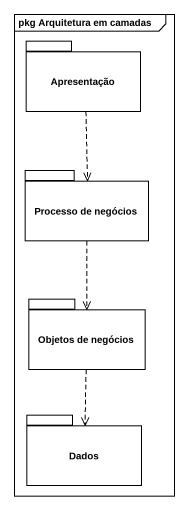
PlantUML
@startuml
mainframe pkg Arquitetura em camadas
package Apresentação {
}
package "Processo de negócios" as Processo_de_negócios {
}
package "Objetos de negócios" as Objetos_de_negócios {
}
package Dados {
}
Apresentação ..> Processo_de_negócios
Processo_de_negócios ..> Objetos_de_negócios
Objetos_de_negócios ..> Dados
@enduml
